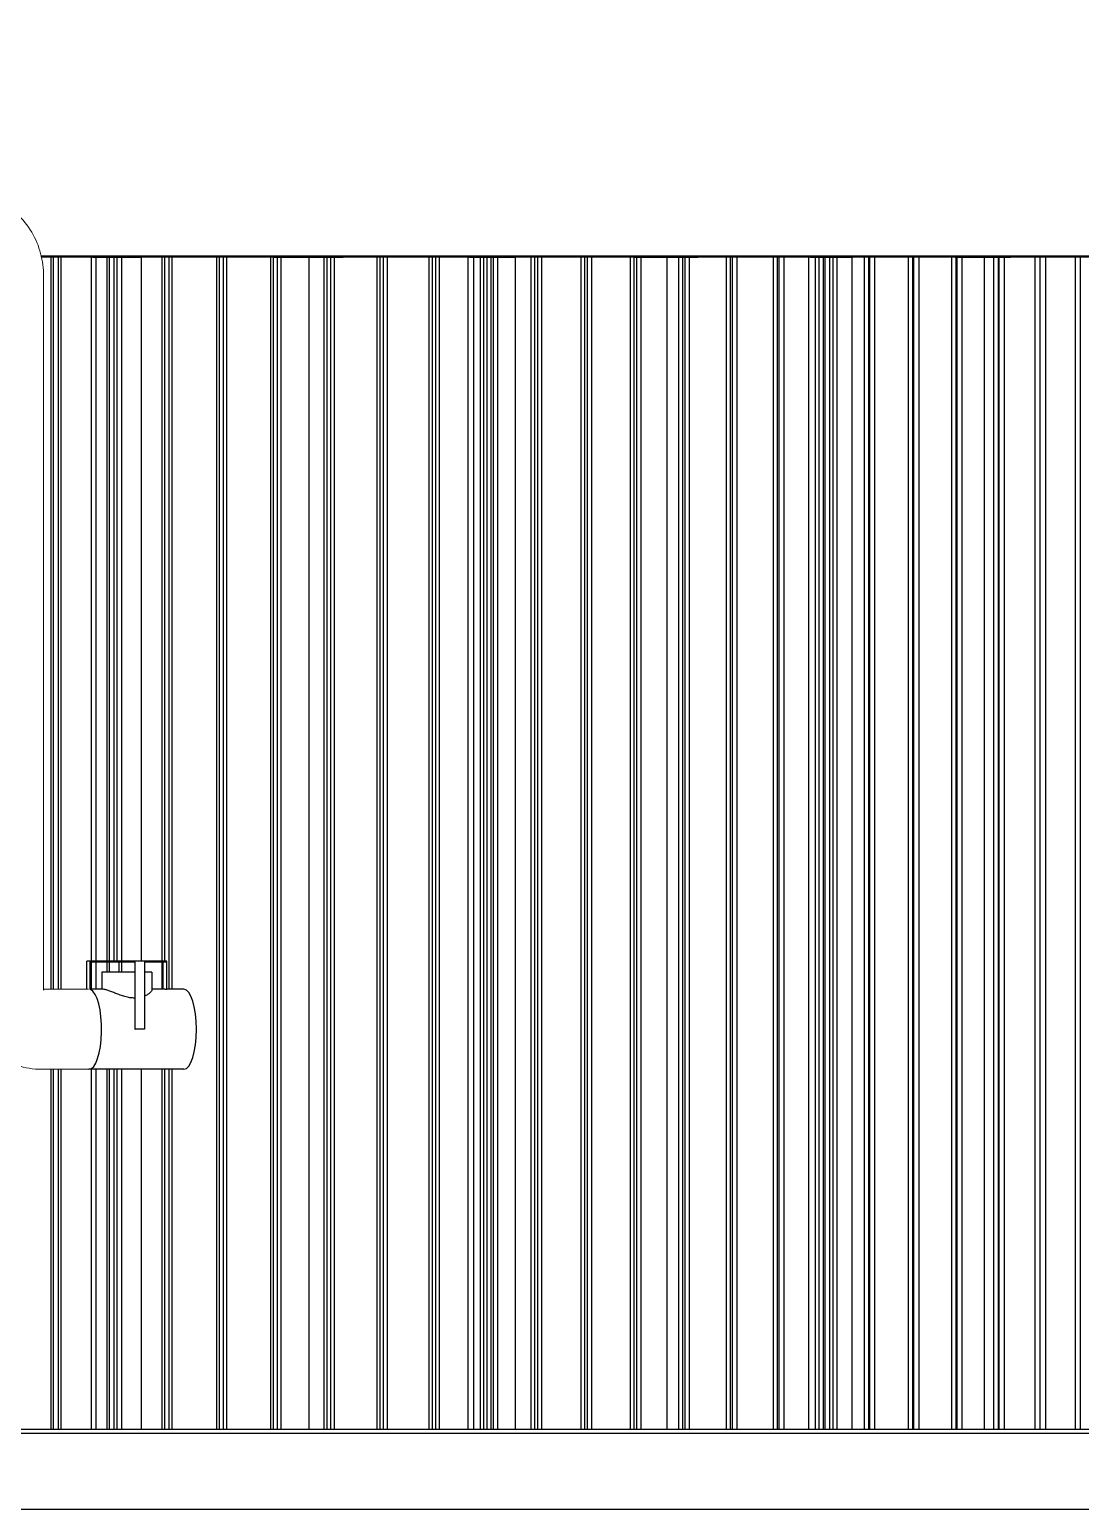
# Model space of a CAD drawing. Header units: millimetres. Extents: x -4172 to 126100, y -2 to 142133.
# Drawn here: x 105122 to 110375, y 42618 to 50015 of the extents above; entities that cross this region are included whole.
import ezdxf

# ---------------------------------------------------------------- set-up
doc = ezdxf.new("R2010")
doc.units = ezdxf.units.MM
doc.header["$LTSCALE"] = 100
doc.layers.add('P_Atmospheric Air (AA)', color=7, linetype='Continuous', lineweight=18, true_color=0x00e100)
doc.layers.add('Visible', color=7, linetype='Continuous', lineweight=25)

msp = doc.modelspace()

# ---------------------------------------------------------------- linework, layer by layer
at = {"layer": 'P_Atmospheric Air (AA)'}
for p, q in [((105191.72, 45217.58), (105191.72, 48782.58)), ((105415.72, 45217.58), (105191.72, 45217.58)), ((105489.7, 45217.58), (105426.48, 45217.58)), ((105797.98, 45217.58), (105733.27, 45217.58)), ((105892.83, 45217.58), (105808.74, 45217.58)), ((105892.83, 44817.58), (105181.43, 44817.58))]:
    msp.add_line(p, q, dxfattribs=at)
msp.add_ellipse((105892.83, 45017.58), major_axis=(0, 200), ratio=0.3166805, start_param=3.1415927, end_param=6.2831853, dxfattribs=at)
for points, knots in [([(105191.72, 48782.58), (105191.72, 48820.64), (105186.85, 48858.71), (105167.19, 48932.73), (105152.4, 48968.69), (105112.52, 49035.83), (105087.4, 49067.03), (105027.17, 49120.56), (104992.04, 49142.89), (104918.07, 49172.47), (104879.91, 49180.81), (104836.97, 49182.49), (104832.61, 49182.58), (104828.24, 49182.58)], [4.712389, 4.712389, 4.712389, 4.712389, 5.0265482, 5.0265482, 5.3407075, 5.3407075, 5.6548668, 5.6548668, 5.9672988, 5.9672988, 6.2510981, 6.2510981, 6.2831853, 6.2831853, 6.2831853, 6.2831853]), ([(105181.43, 44817.58), (105140.4, 44817.58), (105099.39, 44824.3), (105021.47, 44850.37), (104984.63, 44869.79), (104918.6, 44919.19), (104889.52, 44949.28), (104842.06, 45016.56), (104823.66, 45053.74), (104798.72, 45131.66), (104792.18, 45172.41), (104791.73, 45214.67), (104791.72, 45216.12), (104791.72, 45217.58)], [3.1415927, 3.1415927, 3.1415927, 3.1415927, 3.4488939, 3.4488939, 3.7587184, 3.7587184, 4.0728777, 4.0728777, 4.3870369, 4.3870369, 4.7011962, 4.7011962, 4.712389, 4.712389, 4.712389, 4.712389]), ([(105192.64, 45213.51), (105192.64, 45213.51), (105192.37, 45213.93), (105192.07, 45214.89), (105192.01, 45215.12), (105191.92, 45215.55), (105191.88, 45215.73), (105191.81, 45216.2), (105191.77, 45216.5), (105191.74, 45217.01), (105191.73, 45217.21), (105191.72, 45217.47), (105191.72, 45217.53), (105191.72, 45217.58)], [4.08443806, 4.08443806, 4.08443806, 4.08443806, 4.39822972, 4.39822972, 4.48554669, 4.48554669, 4.54619131, 4.54619131, 4.63700974, 4.63700974, 4.69694275, 4.69694275, 4.71238898, 4.71238898, 4.71238898, 4.71238898])]:
    msp.add_open_spline(points, degree=3, knots=knots, dxfattribs=at)
at = {"layer": 'Visible'}
for p, q in [((110963.71, 48882.58), (105180.29, 48882.58)), ((105180.29, 48882.58), (110963.71, 48882.58)), ((110963.71, 48882.58), (105180.29, 48882.58)), ((105228.78, 48882.58), (105180.29, 48882.58)), ((105180.29, 48882.58), (105241.55, 48882.58)), ((105437.17, 48877.58), (105181.42, 48877.58)), ((105228.78, 48882.58), (105228.78, 45217.58)), ((105241.55, 48882.58), (105228.78, 48882.58)), ((105241.55, 45217.58), (105241.55, 48882.58)), ((105266.02, 48882.58), (105278.79, 48882.58)), ((105266.02, 45217.58), (105266.02, 48882.58)), ((105507.13, 48882.58), (105266.02, 48882.58)), ((105278.79, 48882.58), (105278.79, 45217.58)), ((105278.79, 48882.58), (105520.63, 48882.58)), ((105430.55, 45357.58), (105430.55, 48877.58)), ((105437.17, 48877.58), (105455.01, 48877.58)), ((105455.01, 48877.58), (105559.69, 48877.58)), ((105455.01, 45357.58), (105455.01, 48877.58)), ((105520.63, 48882.58), (105507.13, 48882.58)), ((105507.13, 48882.58), (105507.13, 45357.58)), ((105520.63, 45357.58), (105520.63, 48882.58)), ((105544.03, 45357.58), (105544.03, 48882.58)), ((105544.03, 48882.58), (105557.54, 48882.58)), ((105782.87, 48882.58), (105544.03, 48882.58)), ((105557.54, 48882.58), (105557.54, 45357.58)), ((105557.54, 48882.58), (105797.1, 48882.58)), ((105559.69, 45357.58), (105559.69, 48877.58)), ((105561.65, 48877.58), (105559.69, 48877.58)), ((105561.65, 48877.58), (105583.61, 48877.58)), ((105583.61, 48877.58), (105681.33, 48877.58)), ((105583.61, 45357.58), (105583.61, 48877.58)), ((105681.33, 45357.58), (105681.33, 48877.58)), ((106337.61, 48877.58), (105681.33, 48877.58)), ((105782.87, 48882.58), (105782.87, 45357.58)), ((105797.1, 48882.58), (105782.87, 48882.58)), ((105797.1, 45357.58), (105797.1, 48882.58)), ((105819.41, 48882.58), (105833.65, 48882.58)), ((105819.41, 45217.58), (105819.41, 48882.58)), ((106055.86, 48882.58), (105819.41, 48882.58)), ((105833.65, 48882.58), (105833.65, 45217.58)), ((105833.65, 48882.58), (106070.81, 48882.58)), ((106070.81, 48882.58), (106055.86, 48882.58)), ((106055.86, 48882.58), (106055.86, 43017.58)), ((106070.81, 43017.58), (106070.81, 48882.58)), ((106092.03, 43017.58), (106092.03, 48882.58)), ((106092.03, 48882.58), (106106.98, 48882.58)), ((106325.97, 48882.58), (106092.03, 48882.58)), ((106106.98, 48882.58), (106106.98, 43017.58)), ((106106.98, 48882.58), (106341.63, 48882.58)), ((106325.97, 48882.58), (106325.97, 43017.58)), ((106341.63, 48882.58), (106325.97, 48882.58)), ((106337.61, 48877.58), (106519.06, 48877.58)), ((106341.63, 43017.58), (106341.63, 48882.58)), ((106361.74, 48882.58), (106377.4, 48882.58)), ((106361.74, 43017.58), (106361.74, 48882.58)), ((106593.04, 48882.58), (106361.74, 48882.58)), ((106377.4, 48882.58), (106377.4, 43017.58)), ((106377.4, 48882.58), (106609.41, 48882.58)), ((106519.06, 48877.58), (106689.91, 48877.58)), ((106519.06, 43017.58), (106519.06, 48877.58)), ((106609.41, 48882.58), (106593.04, 48882.58)), ((106593.04, 48882.58), (106593.04, 43017.58)), ((106609.41, 43017.58), (106609.41, 48882.58)), ((106628.4, 43017.58), (106628.4, 48882.58)), ((106628.4, 48882.58), (106644.77, 48882.58)), ((106856.96, 48882.58), (106628.4, 48882.58)), ((106644.77, 48882.58), (106644.77, 43017.58)), ((106644.77, 48882.58), (106874.02, 48882.58)), ((107321.5, 48877.58), (106689.91, 48877.58)), ((106856.96, 48882.58), (106856.96, 43017.58)), ((106874.02, 48882.58), (106856.96, 48882.58)), ((106874.02, 43017.58), (106874.02, 48882.58)), ((106891.88, 48882.58), (106908.94, 48882.58)), ((106891.88, 43017.58), (106891.88, 48882.58)), ((107117.57, 48882.58), (106891.88, 48882.58)), ((106908.94, 48882.58), (106908.94, 43017.58)), ((106908.94, 48882.58), (107135.32, 48882.58)), ((107135.32, 48882.58), (107117.57, 48882.58)), ((107117.57, 48882.58), (107117.57, 43017.58)), ((107135.32, 43017.58), (107135.32, 48882.58)), ((107152.05, 43017.58), (107152.05, 48882.58)), ((107152.05, 48882.58), (107169.8, 48882.58)), ((107374.76, 48882.58), (107152.05, 48882.58)), ((107169.8, 48882.58), (107169.8, 43017.58)), ((107169.8, 48882.58), (107393.18, 48882.58)), ((107313.58, 43017.58), (107313.58, 48877.58)), ((107321.5, 48877.58), (107342.84, 48877.58)), ((107342.84, 48877.58), (107440.56, 48877.58)), ((107342.84, 43017.58), (107342.84, 48877.58)), ((107374.76, 48882.58), (107374.76, 43017.58)), ((107393.18, 48882.58), (107374.76, 48882.58)), ((107393.18, 43017.58), (107393.18, 48882.58)), ((107408.77, 48882.58), (107427.19, 48882.58)), ((107408.77, 43017.58), (107408.77, 48882.58)), ((107628.38, 48882.58), (107408.77, 48882.58)), ((107427.19, 48882.58), (107427.19, 43017.58)), ((107427.19, 48882.58), (107647.47, 48882.58)), ((107440.56, 48877.58), (107462.53, 48877.58)), ((107440.56, 43017.58), (107440.56, 48877.58)), ((107462.53, 48877.58), (107550.75, 48877.58)), ((107462.53, 43017.58), (107462.53, 48877.58)), ((107550.75, 43017.58), (107550.75, 48877.58)), ((108143.93, 48877.58), (107550.75, 48877.58)), ((107647.47, 48882.58), (107628.38, 48882.58)), ((107628.38, 48882.58), (107628.38, 43017.58)), ((107647.47, 43017.58), (107647.47, 48882.58)), ((107661.9, 43017.58), (107661.9, 48882.58)), ((107661.9, 48882.58), (107681, 48882.58)), ((107878.31, 48882.58), (107661.9, 48882.58)), ((107681, 48882.58), (107681, 43017.58)), ((107681, 48882.58), (107898.06, 48882.58)), ((107878.31, 48882.58), (107878.31, 43017.58)), ((107898.06, 48882.58), (107878.31, 48882.58)), ((107898.06, 43017.58), (107898.06, 48882.58)), ((107911.33, 48882.58), (107931.08, 48882.58)), ((107911.33, 43017.58), (107911.33, 48882.58)), ((108124.42, 48882.58), (107911.33, 48882.58)), ((107931.08, 48882.58), (107931.08, 43017.58)), ((107931.08, 48882.58), (108144.82, 48882.58)), ((108144.82, 48882.58), (108124.42, 48882.58)), ((108124.42, 48882.58), (108124.42, 43017.58)), ((108143.93, 48877.58), (108309.81, 48877.58)), ((108144.82, 43017.58), (108144.82, 48882.58)), ((108156.93, 43017.58), (108156.93, 48882.58)), ((108156.93, 48882.58), (108177.33, 48882.58)), ((108366.59, 48882.58), (108156.93, 48882.58)), ((108177.33, 48882.58), (108177.33, 43017.58)), ((108177.33, 48882.58), (108387.62, 48882.58)), ((108309.81, 48877.58), (108462, 48877.58)), ((108309.81, 43017.58), (108309.81, 48877.58)), ((108366.59, 48882.58), (108366.59, 43017.58)), ((108387.62, 48882.58), (108366.59, 48882.58)), ((108387.62, 43017.58), (108387.62, 48882.58)), ((108398.56, 48882.58), (108419.59, 48882.58)), ((108398.56, 43017.58), (108398.56, 48882.58)), ((108604.68, 48882.58), (108398.56, 48882.58)), ((108419.59, 48882.58), (108419.59, 43017.58)), ((108419.59, 48882.58), (108626.35, 48882.58)), ((109026.56, 48877.58), (108462, 48877.58)), ((108626.35, 48882.58), (108604.68, 48882.58)), ((108604.68, 48882.58), (108604.68, 43017.58)), ((108626.35, 43017.58), (108626.35, 48882.58)), ((108636.1, 43017.58), (108636.1, 48882.58)), ((108636.1, 48882.58), (108657.77, 48882.58)), ((108838.59, 48882.58), (108636.1, 48882.58)), ((108657.77, 48882.58), (108657.77, 43017.58)), ((108657.77, 48882.58), (108860.87, 48882.58)), ((108838.59, 48882.58), (108838.59, 43017.58)), ((108860.87, 48882.58), (108838.59, 48882.58)), ((108860.87, 43017.58), (108860.87, 48882.58)), ((108869.44, 48882.58), (108891.72, 48882.58)), ((108869.44, 43017.58), (108869.44, 48882.58)), ((109068.19, 48882.58), (108869.44, 48882.58)), ((108891.72, 48882.58), (108891.72, 43017.58)), ((108891.72, 48882.58), (109091.07, 48882.58)), ((109017.54, 43017.58), (109017.54, 48877.58)), ((109026.56, 48877.58), (109050.85, 48877.58)), ((109050.85, 48877.58), (109139.07, 48877.58)), ((109050.85, 43017.58), (109050.85, 48877.58)), ((109091.07, 48882.58), (109068.19, 48882.58)), ((109068.19, 48882.58), (109068.19, 43017.58)), ((109091.07, 43017.58), (109091.07, 48882.58)), ((109098.45, 43017.58), (109098.45, 48882.58)), ((109098.45, 48882.58), (109121.34, 48882.58)), ((109293.36, 48882.58), (109098.45, 48882.58)), ((109121.34, 48882.58), (109121.34, 43017.58)), ((109121.34, 48882.58), (109316.83, 48882.58)), ((109139.07, 48877.58), (109158.53, 48877.58)), ((109139.07, 43017.58), (109139.07, 48877.58)), ((109158.53, 48877.58), (109234.97, 48877.58)), ((109158.53, 43017.58), (109158.53, 48877.58)), ((109234.97, 43017.58), (109234.97, 48877.58)), ((109749.67, 48877.58), (109234.97, 48877.58)), ((109293.36, 48882.58), (109293.36, 43017.58)), ((109316.83, 48882.58), (109293.36, 48882.58)), ((109316.83, 43017.58), (109316.83, 48882.58)), ((109323.02, 48882.58), (109346.5, 48882.58)), ((109323.02, 43017.58), (109323.02, 48882.58)), ((109513.98, 48882.58), (109323.02, 48882.58)), ((109346.5, 48882.58), (109346.5, 43017.58)), ((109346.5, 48882.58), (109538.04, 48882.58)), ((109538.04, 48882.58), (109513.98, 48882.58)), ((109513.98, 48882.58), (109513.98, 43017.58)), ((109538.04, 43017.58), (109538.04, 48882.58)), ((109543.04, 43017.58), (109543.04, 48882.58)), ((109543.04, 48882.58), (109567.09, 48882.58)), ((109729.95, 48882.58), (109543.04, 48882.58)), ((109567.09, 48882.58), (109567.09, 43017.58)), ((109567.09, 48882.58), (109754.58, 48882.58)), ((109729.95, 48882.58), (109729.95, 43017.58)), ((109754.58, 48882.58), (109729.95, 48882.58)), ((109749.67, 48877.58), (109895.7, 48877.58)), ((109754.58, 43017.58), (109754.58, 48882.58)), ((109758.38, 48882.58), (109783, 48882.58)), ((109758.38, 43017.58), (109758.38, 48882.58)), ((109941.16, 48882.58), (109758.38, 48882.58)), ((109783, 48882.58), (109783, 43017.58)), ((109783, 48882.58), (109966.34, 48882.58)), ((109895.7, 48877.58), (110025.28, 48877.58)), ((109895.7, 43017.58), (109895.7, 48877.58)), ((109966.34, 48882.58), (109941.16, 48882.58)), ((109941.16, 48882.58), (109941.16, 43017.58)), ((109966.34, 43017.58), (109966.34, 48882.58)), ((109968.94, 43017.58), (109968.94, 48882.58)), ((109968.94, 48882.58), (109994.12, 48882.58)), ((110147.49, 48882.58), (109968.94, 48882.58)), ((109994.12, 48882.58), (109994.12, 43017.58)), ((109994.12, 48882.58), (110173.22, 48882.58)), ((110508.18, 48877.58), (110025.28, 48877.58)), ((110147.49, 48882.58), (110147.49, 43017.58)), ((110173.22, 48882.58), (110147.49, 48882.58)), ((110173.22, 43017.58), (110173.22, 48882.58)), ((110174.62, 48882.58), (110200.34, 48882.58)), ((110174.62, 43017.58), (110174.62, 48882.58)), ((110348.85, 48882.58), (110174.62, 48882.58)), ((110200.34, 48882.58), (110200.34, 43017.58)), ((110200.34, 48882.58), (110375.1, 48882.58)), ((110375.1, 48882.58), (110348.85, 48882.58)), ((110348.85, 48882.58), (110348.85, 43017.58)), ((110375.1, 43017.58), (110375.1, 48882.58)), ((105407.8, 45217.58), (105407.8, 45357.58)), ((105423.63, 45357.58), (105407.8, 45357.58)), ((105423.63, 45357.58), (105423.63, 45216.01)), ((105426.48, 45357.58), (105423.63, 45357.58)), ((105426.48, 45216.01), (105426.48, 45357.58)), ((105647.89, 45357.58), (105426.48, 45357.58)), ((105647.89, 45352.58), (105426.48, 45352.58)), ((105430.55, 45217.58), (105430.55, 45352.58)), ((105455.01, 45217.58), (105455.01, 45352.58)), ((105507.13, 45352.58), (105507.13, 45302.58)), ((105520.27, 45352.58), (105520.27, 45302.58)), ((105521.22, 45302.58), (105521.22, 45352.58)), ((105568.65, 45352.58), (105568.65, 45302.58)), ((105583.61, 45302.58), (105583.61, 45352.58)), ((105648.84, 45357.58), (105647.89, 45357.58)), ((105647.89, 45357.58), (105647.89, 45017.58)), ((105696.27, 45357.58), (105648.84, 45357.58)), ((105648.84, 45017.58), (105648.84, 45357.58)), ((105808.27, 45357.58), (105696.27, 45357.58)), ((105696.27, 45357.58), (105696.27, 45017.58)), ((105808.27, 45352.58), (105696.27, 45352.58)), ((105782.87, 45352.58), (105782.87, 45217.58)), ((105790.06, 45217.58), (105790.06, 45352.58)), ((105805.89, 45352.58), (105805.89, 45216.01)), ((105808.74, 45357.58), (105808.27, 45357.58)), ((105808.27, 45352.58), (105808.27, 45357.58)), ((105808.74, 45216.01), (105808.74, 45357.58)), ((105647.89, 45302.58), (105483.27, 45302.58)), ((105483.27, 45302.58), (105483.27, 45217.58)), ((105733.27, 45302.58), (105696.27, 45302.58)), ((105733.27, 45302.58), (105733.27, 45213.62)), ((105489.7, 45217.58), (105426.48, 45217.58)), ((105797.98, 45217.58), (105733.27, 45217.58)), ((105808.74, 45216.01), (105805.89, 45216.01)), ((105892.83, 45217.58), (105808.74, 45217.58)), ((105647.89, 45017.58), (105648.84, 45017.58)), ((105696.27, 45017.58), (105648.84, 45017.58)), ((105228.78, 44817.58), (105228.78, 43017.58)), ((105241.55, 43017.58), (105241.55, 44817.58)), ((105266.02, 43017.58), (105266.02, 44817.58)), ((105278.79, 44817.58), (105278.79, 43017.58)), ((105892.83, 44817.58), (105418.56, 44817.58)), ((105430.55, 43017.58), (105430.55, 44817.58)), ((105455.01, 43017.58), (105455.01, 44817.58)), ((105507.13, 44817.58), (105507.13, 43017.58)), ((105520.63, 43017.58), (105520.63, 44817.58)), ((105544.03, 43017.58), (105544.03, 44817.58)), ((105557.54, 44817.58), (105557.54, 43017.58)), ((105559.69, 43017.58), (105559.69, 44817.58)), ((105583.61, 43017.58), (105583.61, 44817.58)), ((105681.33, 43017.58), (105681.33, 44817.58)), ((105782.87, 44817.58), (105782.87, 43017.58)), ((105797.1, 43017.58), (105797.1, 44817.58)), ((105819.41, 43017.58), (105819.41, 44817.58)), ((105833.65, 44817.58), (105833.65, 43017.58)), ((113885.63, 42997.58), (86915.63, 42997.58)), ((113771.64, 43017.58), (87029.63, 43017.58)), ((113885.63, 42617.58), (86915.63, 42617.58))]:
    msp.add_line(p, q, dxfattribs=at)
msp.add_arc((100400.63, 37769.16), 17108.42, 40.510533, 139.489467, dxfattribs=at)
for centre, major_axis, start_param, end_param in [((105418.56, 45017.58), (0, -200), 0, 3.0162648), ((105797.98, 45017.58), (0, 200), 6.1578575, 6.2831853), ((105892.83, 45017.58), (0, 200), 3.1415927, 6.2831853)]:
    msp.add_ellipse(centre, major_axis=major_axis, ratio=0.3166805, start_param=start_param, end_param=end_param, dxfattribs=at)
for points, knots in [([(105647.85, 45173.7), (105643.99, 45173.7), (105640.02, 45173.86), (105631.94, 45174.51), (105627.84, 45175), (105615.43, 45176.91), (105607.03, 45178.79), (105590.5, 45183.32), (105582.36, 45185.97), (105566.76, 45191.46), (105559.31, 45194.3), (105545.59, 45199.65), (105538.8, 45202.36), (105525.92, 45207.38), (105519.83, 45209.7), (105508.85, 45213.53), (105503.94, 45215.05), (105495.65, 45217.08), (105492.27, 45217.58), (105489.7, 45217.58)], [0, 0, 0, 0, 1.2232996, 1.2232996, 2.4465992, 2.4465992, 4.8931985, 4.8931985, 7.3397977, 7.3397977, 9.7863969, 9.7863969, 12.2136617, 12.2136617, 14.6409265, 14.6409265, 17.0681913, 17.0681913, 19.4954561, 19.4954561, 19.4954561, 19.4954561]), ([(105733.27, 45213.62), (105733.27, 45213.01), (105733.15, 45212.34), (105732.27, 45209.7), (105730.81, 45207.38), (105726.43, 45202.36), (105723.51, 45199.65), (105716.66, 45194.3), (105712.45, 45191.46), (105704.11, 45186.81), (105700.34, 45184.95), (105696.27, 45183.23)], [62.4185702, 62.4185702, 62.4185702, 62.4185702, 63.3408978, 63.3408978, 65.7681626, 65.7681626, 68.1954274, 68.1954274, 70.6420266, 70.6420266, 72.3433714, 72.3433714, 72.3433714, 72.3433714])]:
    msp.add_open_spline(points, degree=3, knots=knots, dxfattribs=at)
msp.add_open_spline([(105647.89, 45173.7), (105647.88, 45173.7), (105647.87, 45173.7), (105647.85, 45173.7)], degree=3, dxfattribs=at)

doc.saveas('drawing.dxf')
